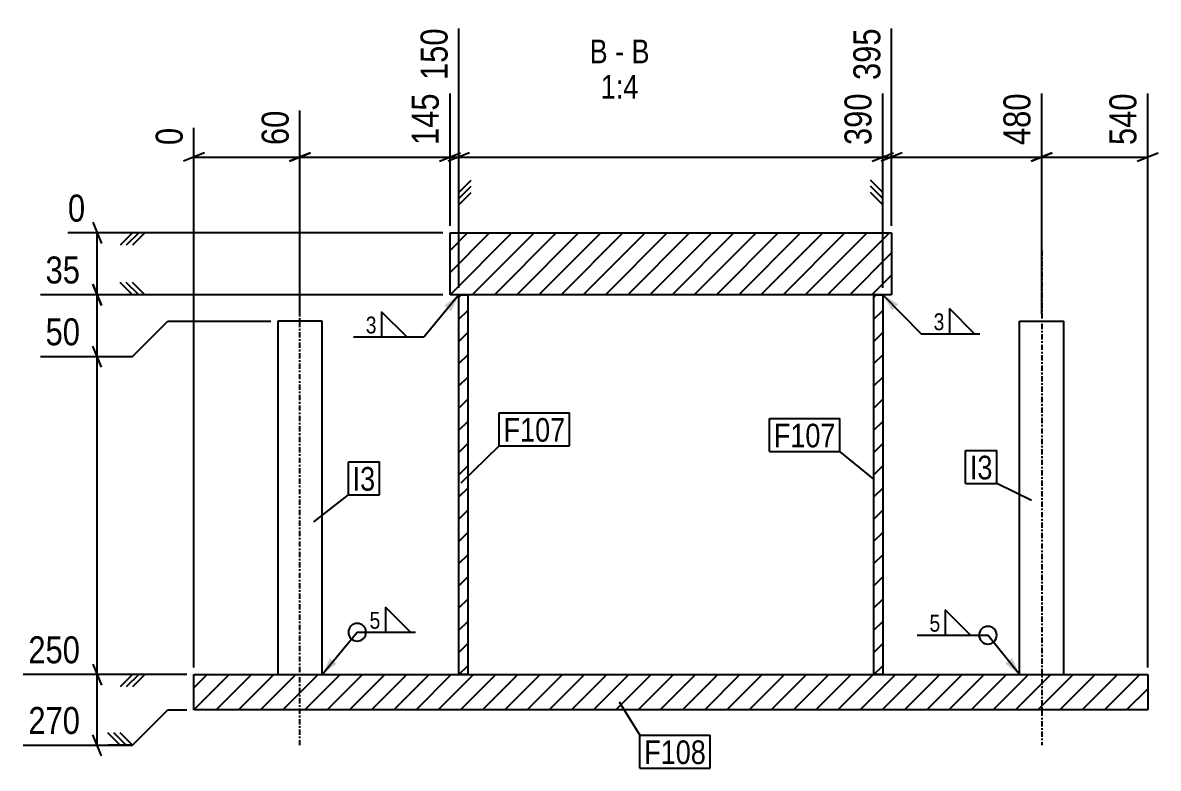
# Model space of a CAD drawing. Header units: millimetres. Extents: x 9 to 44382, y 10 to 1769.
# Drawn here: x 9 to 652, y 10 to 432 of the extents above; entities that cross this region are included whole.
import ezdxf

# ---------------------------------------------------------------- set-up
doc = ezdxf.new("R2010")
doc.units = ezdxf.units.MM
doc.linetypes.add('DXK_LINE_DOT2', pattern=[3.9198, 1.9599, -1.9599])
doc.linetypes.add('DXK_LINE_DOT3', pattern=[5.9187, 2.979, -0.9799, 0.9799, -0.9799])
for name, color, linetype in [('MÅLSÆTNING', 7, 'Continuous'), ('STÅL', 7, 'Continuous'), ('TEKST', 7, 'Continuous')]:
    doc.layers.add(name, color=color, linetype=linetype)
doc.styles.add('Arial Narrow', font='ARIALN.TTF', dxfattribs={"height": 0.2})

msp = doc.modelspace()

# ---------------------------------------------------------------- hatches: boundary and pattern name
at = {"layer": 'STÅL', "linetype": 'Continuous'}
h = msp.add_hatch(dxfattribs=at)
h.set_pattern_fill('', scale=2.8, style=0, pattern_type=0)
h.set_pattern_definition([(45, (251.279, 277.624), (-6.28618, 6.28618), [])])
h.paths.add_polyline_path([(251.28, 312.62), (251.28, 277.62), (501.28, 277.62), (501.28, 312.62)])
h = msp.add_hatch(dxfattribs=at)
h.set_pattern_fill('', scale=2.8, style=0, pattern_type=0)
h.set_pattern_definition([(45, (256.2846, 62.624), (-6.28618, 6.28618), [])])
h.paths.add_polyline_path([(256.28, 277.62), (256.28, 62.62), (261.28, 62.62), (261.28, 277.62)])
h = msp.add_hatch(dxfattribs=at)
h.set_pattern_fill('', scale=2.8, style=0, pattern_type=0)
h.set_pattern_definition([(45, (491.279, 62.624), (-6.28618, 6.28618), [])])
h.paths.add_polyline_path([(491.28, 277.62), (491.28, 62.62), (496.28, 62.62), (496.28, 277.62)])
h = msp.add_hatch(dxfattribs=at)
h.set_pattern_fill('', scale=2.8, style=0, pattern_type=0)
h.set_pattern_definition([(45, (106.279, 42.624), (-6.28618, 6.28618), [])])
h.paths.add_polyline_path([(106.28, 62.62), (106.28, 42.62), (646.28, 42.62), (646.28, 62.62)])
at = {"layer": 'TEKST', "linetype": 'Continuous'}
for points in [[(248, 271.49), (256.28, 277.62), (251.86, 268.31)], [(501.52, 268.75), (496.28, 277.62), (505.08, 272.26)], [(187.1, 68.71), (178.78, 62.62), (183.26, 71.91)], [(569.46, 71.98), (573.78, 62.62), (565.56, 68.84)]]:
    msp.add_hatch(color=3, dxfattribs=at).paths.add_polyline_path(points)

# ---------------------------------------------------------------- linework, layer by layer
at = {"layer": 'MÅLSÆTNING', "color": 7, "linetype": 'Continuous'}
for p, q in [((256.28, 281.62), (256.28, 428.41)), ((256.28, 281.62), (256.28, 428.41)), ((501.28, 316.62), (501.28, 428.41)), ((501.28, 316.62), (501.28, 428.41)), ((251.28, 316.62), (251.28, 391.61)), ((496.28, 281.62), (496.28, 391.61)), ((586.28, 266.62), (586.28, 391.61)), ((586.28, 266.62), (586.28, 391.61)), ((646.28, 66.62), (646.28, 391.61)), ((166.28, 266.62), (166.28, 381.86)), ((166.28, 266.62), (166.28, 381.86)), ((106.28, 66.62), (106.28, 372.11)), ((112.28, 357.96), (100.28, 353.16)), ((106.28, 355.56), (166.28, 355.56)), ((172.28, 357.96), (160.28, 353.16)), ((160.28, 353.16), (172.28, 357.96)), ((166.28, 355.56), (251.28, 355.56)), ((245.28, 353.16), (257.28, 357.96)), ((262.28, 357.96), (250.28, 353.16)), ((251.28, 355.56), (256.28, 355.56)), ((256.28, 355.56), (496.28, 355.56)), ((490.28, 353.16), (502.28, 357.96)), ((496.28, 355.56), (501.28, 355.56)), ((501.28, 355.56), (586.28, 355.56)), ((592.28, 357.96), (580.28, 353.16)), ((580.28, 353.16), (592.28, 357.96)), ((586.28, 355.56), (646.28, 355.56)), ((640.28, 353.16), (652.28, 357.96)), ((256.28, 335.56), (263.28, 342.56)), ((256.28, 328.56), (256.28, 342.56)), ((256.28, 335.56), (263.28, 342.56)), ((256.28, 328.56), (256.28, 342.56)), ((496.28, 335.56), (489.28, 342.56)), ((496.28, 335.56), (489.28, 342.56)), ((496.28, 328.56), (496.28, 342.56)), ((496.28, 328.56), (496.28, 342.56)), ((256.28, 332.06), (263.28, 339.06)), ((256.28, 332.06), (263.28, 339.06)), ((256.28, 328.56), (263.28, 335.56)), ((256.28, 328.56), (263.28, 335.56)), ((496.28, 332.06), (489.28, 339.06)), ((496.28, 332.06), (489.28, 339.06)), ((496.28, 328.56), (489.28, 335.56)), ((496.28, 328.56), (489.28, 335.56)), ((49.08, 318.62), (53.88, 306.62)), ((247.28, 312.62), (34.93, 312.62)), ((51.48, 277.62), (51.48, 312.62)), ((71.48, 312.62), (64.48, 305.62)), ((78.48, 312.62), (64.48, 312.62)), ((74.98, 312.62), (67.98, 305.62)), ((78.48, 312.62), (71.48, 305.62)), ((53.88, 271.62), (49.08, 283.62)), ((49.08, 283.62), (53.88, 271.62)), ((71.48, 277.62), (64.48, 284.62)), ((71.48, 277.62), (64.48, 284.62)), ((74.98, 277.62), (67.98, 284.62)), ((74.98, 277.62), (67.98, 284.62)), ((78.48, 277.62), (71.48, 284.62)), ((78.48, 277.62), (71.48, 284.62)), ((247.28, 277.62), (19.35, 277.62)), ((247.28, 277.62), (19.35, 277.62)), ((51.48, 242.62), (51.48, 277.62)), ((78.48, 277.62), (64.48, 277.62)), ((78.48, 277.62), (64.48, 277.62)), ((71.48, 242.62), (91.48, 262.62)), ((71.48, 242.62), (91.48, 262.62)), ((91.48, 262.62), (149.78, 262.62)), ((91.48, 262.62), (149.78, 262.62)), ((53.88, 236.62), (49.08, 248.62)), ((53.88, 236.62), (49.08, 248.62)), ((19.35, 242.62), (71.48, 242.62)), ((19.35, 242.62), (71.48, 242.62)), ((51.48, 62.62), (51.48, 242.62)), ((49.08, 68.62), (53.88, 56.62)), ((49.08, 68.62), (53.88, 56.62)), ((102.28, 62.62), (9.6, 62.62)), ((51.48, 22.62), (51.48, 62.62)), ((71.48, 62.62), (64.48, 55.62)), ((78.48, 62.62), (64.48, 62.62)), ((71.48, 62.62), (64.48, 55.62)), ((78.48, 62.62), (64.48, 62.62)), ((74.98, 62.62), (67.98, 55.62)), ((74.98, 62.62), (67.98, 55.62)), ((78.48, 62.62), (71.48, 55.62)), ((78.48, 62.62), (71.48, 55.62)), ((71.48, 22.62), (91.48, 42.62)), ((91.48, 42.62), (102.28, 42.62)), ((53.88, 16.62), (49.08, 28.62)), ((64.48, 22.62), (57.48, 29.62)), ((67.98, 22.62), (60.98, 29.62)), ((71.48, 22.62), (64.48, 29.62)), ((9.6, 22.62), (71.48, 22.62)), ((71.48, 22.62), (57.48, 22.62))]:
    msp.add_line(p, q, dxfattribs=at)
at = {"layer": 'STÅL', "color": 2, "linetype": 'Continuous'}
for p, q in [((251.28, 277.62), (251.28, 312.62)), ((251.28, 312.62), (501.28, 312.62)), ((501.28, 312.62), (501.28, 277.62)), ((501.28, 277.62), (251.28, 277.62)), ((256.28, 62.62), (256.28, 277.62)), ((256.28, 277.62), (261.28, 277.62)), ((261.28, 277.62), (261.28, 62.62)), ((491.28, 62.62), (491.28, 277.62)), ((491.28, 277.62), (496.28, 277.62)), ((496.28, 277.62), (496.28, 62.62)), ((153.78, 262.62), (153.78, 62.62)), ((178.78, 262.62), (153.78, 262.62)), ((178.78, 62.62), (178.78, 262.62)), ((573.78, 62.62), (573.78, 262.62)), ((573.78, 262.62), (598.78, 262.62)), ((598.78, 62.62), (598.78, 262.62)), ((106.28, 42.62), (106.28, 62.62)), ((106.28, 62.62), (646.28, 62.62)), ((261.28, 62.62), (256.28, 62.62)), ((496.28, 62.62), (491.28, 62.62)), ((646.28, 62.62), (646.28, 42.62)), ((646.28, 42.62), (106.28, 42.62))]:
    msp.add_line(p, q, dxfattribs=at)
at = {"layer": 'STÅL', "color": 7, "linetype": 'DXK_LINE_DOT3'}
for p, q in [((166.28, 22.62), (166.28, 302.62)), ((586.28, 302.62), (586.28, 22.62))]:
    msp.add_line(p, q, dxfattribs=at)
at = {"layer": 'STÅL', "color": 7, "linetype": 'DXK_LINE_DOT2'}
for p, q in [((153.78, 62.62), (178.78, 62.62)), ((573.78, 62.62), (598.78, 62.62))]:
    msp.add_line(p, q, dxfattribs=at)
at = {"layer": 'TEKST', "color": 3, "linetype": 'Continuous'}
for p, q in [((256.28, 277.62), (236.63, 253.73)), ((496.28, 277.62), (518.06, 255.55)), ((178.78, 62.62), (198.7, 86.56)), ((573.78, 62.62), (555.82, 84.93))]:
    msp.add_line(p, q, dxfattribs=at)
for centre, start, end in [((198.7, 86.56), 90, 270), ((555.82, 84.93), 90, 270), ((555.82, 84.93), 270, 90)]:
    msp.add_arc(centre, 5, start, end, dxfattribs=at)

# ---------------------------------------------------------------- wipeouts: each hides what was drawn before it
at = {"color": 0, "linetype": 'Continuous'}
for points in [[(340.52, 408.66), (340.52, 422.66), (330.3, 422.66), (330.3, 408.66)], [(349.82, 408.66), (349.82, 422.66), (344.72, 422.66), (344.72, 408.66)], [(364.25, 408.66), (364.25, 422.66), (354.02, 422.66), (354.02, 408.66)], [(357.94, 388.66), (357.94, 402.66), (336.61, 402.66), (336.61, 388.66)]]:
    msp.add_wipeout(points, dxfattribs=at).dxf.layer = 'TEKST'
at = {"color": 0}
for points in [[(210.43, 254.93), (210.43, 266.53), (202.74, 266.53), (202.74, 254.93)], [(531.95, 256.75), (531.95, 268.35), (524.26, 268.35), (524.26, 256.75)], [(316.53, 194.45), (316.53, 208.45), (281.57, 208.45), (281.57, 194.45)], [(469.55, 191.25), (469.55, 205.25), (434.59, 205.25), (434.59, 191.25)], [(558.39, 173.14), (558.39, 187.14), (545.59, 187.14), (545.59, 173.14)], [(208.89, 166.75), (208.89, 180.75), (196.09, 180.75), (196.09, 166.75)], [(212.6, 87.76), (212.6, 99.36), (204.9, 99.36), (204.9, 87.76)], [(529.62, 86.13), (529.62, 97.73), (521.92, 97.73), (521.92, 86.13)], [(396.16, 12), (396.16, 26), (361.2, 26), (361.2, 12)]]:
    msp.add_wipeout(points, dxfattribs=at).dxf.layer = 'TEKST'

# ---------------------------------------------------------------- next in the draw order: linework, layer by layer
at = {"layer": 'TEKST', "color": 3, "linetype": 'Continuous'}
for p, q in [((226.77, 253.73), (212.49, 268.01)), ((212.49, 268.01), (212.49, 253.73)), ((548.29, 255.55), (534.01, 269.84)), ((534.01, 269.84), (534.01, 255.55)), ((196.54, 253.73), (236.63, 253.73)), ((212.49, 253.73), (226.77, 253.73)), ((518.06, 255.55), (551.15, 255.55)), ((534.01, 255.55), (548.29, 255.55)), ((228.94, 86.56), (214.66, 100.84)), ((214.66, 100.84), (214.66, 86.56)), ((545.96, 84.93), (531.68, 99.22)), ((531.68, 99.22), (531.68, 84.93)), ((198.7, 86.56), (231.8, 86.56)), ((214.66, 86.56), (228.94, 86.56)), ((515.72, 84.93), (555.82, 84.93)), ((531.68, 84.93), (545.96, 84.93))]:
    msp.add_line(p, q, dxfattribs=at)
msp.add_arc((198.7, 86.56), 5, 270, 90, dxfattribs=at)

# ---------------------------------------------------------------- next in the draw order: texts
at = {"layer": 'TEKST', "color": 3, "linetype": 'Continuous', "style": 'Arial Narrow'}
for s, height, p in [('B', 13.36, (330.3, 408.66)), ('B', 13.36, (354.02, 408.66)), ('-', 13.36, (344.72, 408.66)), ('1:4', 13.362, (336.61, 388.66))]:
    msp.add_text(s, height=height, dxfattribs=at).set_placement(p)
at = {"layer": 'TEKST', "color": 3, "style": 'Arial Narrow'}
for s, p in [('3', (203.54, 255.73)), ('3', (525.06, 257.55)), ('5', (205.7, 88.56)), ('5', (522.72, 86.93))]:
    msp.add_text(s, height=9.54, dxfattribs=at).set_placement(p)

# ---------------------------------------------------------------- next in the draw order: wipeouts: each hides what was drawn before it
at = {"color": 0, "linetype": 'Continuous'}
for points in [[(248.08, 394.81), (225.68, 394.81), (225.68, 359.16), (248.08, 359.16)], [(493.08, 394.81), (470.68, 394.81), (470.68, 359.16), (493.08, 359.16)], [(583.08, 394.81), (560.68, 394.81), (560.68, 359.16), (583.08, 359.16)], [(643.08, 394.81), (620.68, 394.81), (620.68, 359.16), (643.08, 359.16)], [(163.08, 385.06), (140.68, 385.06), (140.68, 359.16), (163.08, 359.16)], [(103.08, 375.31), (80.68, 375.31), (80.68, 359.16), (103.08, 359.16)], [(47.88, 315.82), (47.88, 338.22), (31.73, 338.22), (31.73, 315.82)], [(44.96, 280.82), (44.96, 303.22), (19.06, 303.22), (19.06, 280.82)], [(44.96, 245.82), (44.96, 268.22), (19.06, 268.22), (19.06, 245.82)], [(44.96, 65.82), (44.96, 88.22), (9.31, 88.22), (9.31, 65.82)], [(44.96, 25.82), (44.96, 48.22), (9.31, 48.22), (9.31, 25.82)]]:
    msp.add_wipeout(points, dxfattribs=at).dxf.layer = 'MÅLSÆTNING'
at = {"color": 0}
for points in [[(316.53, 194.45), (316.53, 208.45), (281.57, 208.45), (281.57, 194.45)], [(469.55, 191.25), (469.55, 205.25), (434.59, 205.25), (434.59, 191.25)], [(558.39, 173.14), (558.39, 187.14), (545.59, 187.14), (545.59, 173.14)], [(208.89, 166.75), (208.89, 180.75), (196.09, 180.75), (196.09, 166.75)], [(396.16, 12), (396.16, 26), (361.2, 26), (361.2, 12)]]:
    msp.add_wipeout(points, dxfattribs=at).dxf.layer = 'TEKST'

# ---------------------------------------------------------------- next in the draw order: linework, layer by layer
at = {"layer": 'MÅLSÆTNING', "color": 7, "linetype": 'Continuous'}
for p, q in [((251.28, 316.62), (251.28, 391.61)), ((496.28, 281.62), (496.28, 391.61)), ((245.28, 353.16), (257.28, 357.96)), ((262.28, 357.96), (250.28, 353.16)), ((490.28, 353.16), (502.28, 357.96)), ((507.28, 357.96), (495.28, 353.16)), ((507.28, 357.96), (495.28, 353.16)), ((102.28, 62.62), (9.6, 62.62))]:
    msp.add_line(p, q, dxfattribs=at)
at = {"layer": 'TEKST', "color": 7, "linetype": 'Continuous'}
for p, q in [((279.17, 210.85), (318.93, 210.85)), ((279.17, 192.05), (279.17, 210.85)), ((318.93, 192.05), (318.93, 210.85)), ((432.19, 207.65), (471.95, 207.65)), ((432.19, 188.85), (432.19, 207.65)), ((471.95, 188.85), (471.95, 207.65)), ((257.58, 171.16), (279.17, 192.05)), ((279.17, 192.05), (318.93, 192.05)), ((432.19, 188.85), (471.95, 188.85)), ((491.28, 173.29), (471.95, 188.85)), ((543.19, 189.54), (560.79, 189.54)), ((543.19, 170.74), (543.19, 189.54)), ((560.79, 170.74), (560.79, 189.54)), ((193.69, 183.15), (211.29, 183.15)), ((193.69, 164.35), (193.69, 183.15)), ((211.29, 164.35), (211.29, 183.15)), ((543.19, 170.74), (560.79, 170.74)), ((580.47, 161.25), (560.79, 170.74)), ((174.1, 149.16), (193.69, 164.35)), ((193.69, 164.35), (211.29, 164.35)), ((347.12, 47.15), (358.8, 28.4)), ((358.8, 28.4), (398.56, 28.4)), ((358.8, 9.6), (358.8, 28.4)), ((398.56, 9.6), (398.56, 28.4)), ((358.8, 9.6), (398.56, 9.6))]:
    msp.add_line(p, q, dxfattribs=at)

# ---------------------------------------------------------------- next in the draw order: texts
at = {"layer": 'MÅLSÆTNING', "color": 3, "linetype": 'Continuous', "style": 'Arial Narrow'}
for s, height, p in [('145', 15.271, (244.88, 362.36)), ('390', 15.271, (489.88, 362.36)), ('480', 15.271, (579.88, 362.36)), ('540', 15.271, (639.88, 362.36)), ('60', 15.271, (159.88, 362.36)), ('0', 15.27, (99.88, 362.36))]:
    msp.add_text(s, height=height, rotation=90.00021, dxfattribs=at).set_placement(p)
for s, height, p in [('0', 15.27, (34.93, 319.02)), ('35', 15.271, (22.26, 284.02)), ('50', 15.271, (22.26, 249.02)), ('250', 15.271, (12.51, 69.02)), ('270', 15.271, (12.51, 29.02))]:
    msp.add_text(s, height=height, dxfattribs=at).set_placement(p)
at = {"layer": 'TEKST', "color": 3, "style": 'Arial Narrow'}
for s, p in [('F107', (281.57, 194.45)), ('F107', (434.59, 191.25)), ('I3', (545.59, 173.14)), ('I3', (196.09, 166.75)), ('F108', (361.2, 12))]:
    msp.add_text(s, height=13.362, dxfattribs=at).set_placement(p)

# ---------------------------------------------------------------- next in the draw order: wipeouts: each hides what was drawn before it
at = {"color": 0, "linetype": 'Continuous'}
for points in [[(253.08, 431.61), (230.68, 431.61), (230.68, 395.96), (253.08, 395.96)], [(498.08, 431.61), (475.68, 431.61), (475.68, 395.96), (498.08, 395.96)]]:
    msp.add_wipeout(points, dxfattribs=at).dxf.layer = 'MÅLSÆTNING'

# ---------------------------------------------------------------- next in the draw order: texts
at = {"layer": 'MÅLSÆTNING', "color": 3, "linetype": 'Continuous', "style": 'Arial Narrow'}
for s, p in [('150', (249.88, 399.16)), ('395', (494.88, 399.16))]:
    msp.add_text(s, height=15.271, rotation=90.00021, dxfattribs=at).set_placement(p)

doc.saveas('drawing.dxf')
